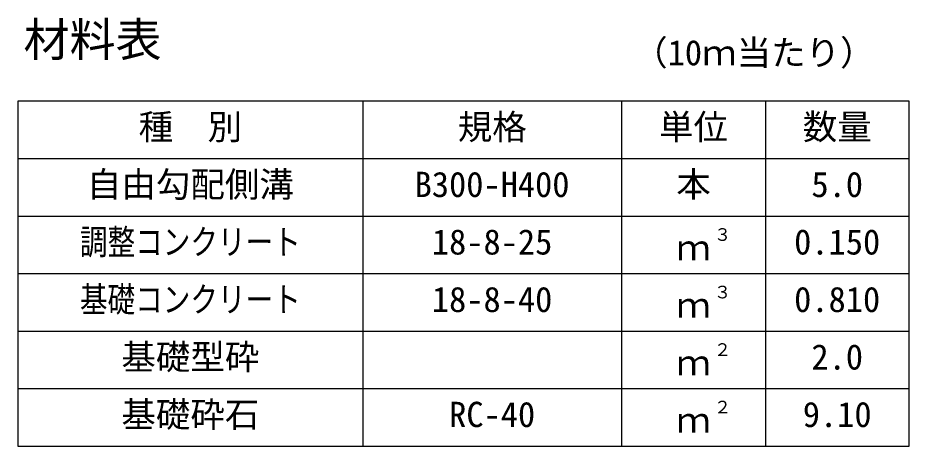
# Model space of a CAD drawing. Units: millimetres, scale not verified. Extents: x -16800 to 16800, y -5940 to 5940.
# Drawn here: x 4325 to 5875, y 1480 to 2224 of the extents above; entities that cross this region are included whole.
import ezdxf
from ezdxf.enums import TextEntityAlignment as Align

# ---------------------------------------------------------------- set-up
doc = ezdxf.new("R2010")
doc.units = ezdxf.units.MM
doc.header["$LTSCALE"] = 20
for name, color, linetype, lineweight in [('0-3_HYO', 3, 'Continuous', 25), ('0-4_HYO2', 4, 'Continuous', 25), ('0-6_TXT', 7, 'Continuous', 25)]:
    doc.layers.add(name, color=color, linetype=linetype, lineweight=lineweight)
doc.styles.add('ＭＳ ゴシック', font='')
doc.styles.get('ＭＳ ゴシック').set_extended_font_data('MS Gothic')

msp = doc.modelspace()

# ---------------------------------------------------------------- linework, layer by layer
at = {"layer": '0-3_HYO'}
for p, q in [((4925, 2079.66), (4925, 1479.66)), ((5375, 2079.66), (5375, 1479.66)), ((5625, 2079.66), (5625, 1479.66)), ((4325, 1979.66), (5875, 1979.66))]:
    msp.add_line(p, q, dxfattribs=at)
msp.add_lwpolyline([(4325, 1479.66), (5875, 1479.66), (5875, 2079.66), (4325, 2079.66)], close=True, dxfattribs=at)
at = {"layer": '0-4_HYO2'}
for p, q in [((4325, 1879.66), (5875, 1879.66)), ((4325, 1779.66), (5875, 1779.66)), ((4325, 1679.66), (5875, 1679.66)), ((4325, 1579.66), (5875, 1579.66))]:
    msp.add_line(p, q, dxfattribs=at)

# ---------------------------------------------------------------- texts
at = {"layer": '0-6_TXT', "style": 'ＭＳ ゴシック'}
for s, height, p in [('材料表', 58.65, (4335, 2139.66)), ('（10ｍ当たり）', 43.99, (5395, 2128.66)), ('種\u3000別', 43.99, (4535, 1999.66)), ('規格', 43.99, (5090, 1999.66)), ('単位', 43.99, (5440, 1999.66)), ('数量', 43.99, (5690, 1999.66)), ('自由勾配側溝', 43.99, (4445, 1899.66)), ('B300-H400', 43.99, (5015, 1899.66)), ('本', 43.99, (5470, 1899.66)), ('5.0', 43.99, (5705, 1899.66)), ('18-8-25', 43.99, (5045, 1799.66)), ('３', 21.99, (5535.54, 1830.03)), ('0.150', 43.99, (5675, 1799.66)), ('ｍ', 43.99, (5470, 1789.66)), ('18-8-40', 43.99, (5045, 1699.66)), ('３', 21.99, (5535.54, 1730.03)), ('0.810', 43.99, (5675, 1699.66)), ('ｍ', 43.99, (5470, 1689.66)), ('基礎型砕', 43.99, (4505, 1599.66)), ('２', 21.99, (5535.54, 1630.03)), ('2.0', 43.99, (5705, 1599.66)), ('ｍ', 43.99, (5470, 1589.66)), ('基礎砕石', 43.99, (4505, 1499.66)), ('RC-40', 43.99, (5075, 1499.66)), ('２', 21.99, (5535.54, 1530.03)), ('9.10', 43.99, (5690, 1499.66)), ('ｍ', 43.99, (5470, 1489.66))]:
    msp.add_text(s, height=height, dxfattribs=at).set_placement(p, align=Align.BOTTOM_LEFT)
at = {"layer": '0-6_TXT', "style": 'ＭＳ ゴシック', "width": 0.8}
for s, p in [('調整コンクリート', (4433, 1799.66)), ('基礎コンクリート', (4433, 1699.66))]:
    msp.add_text(s, height=43.99, dxfattribs=at).set_placement(p, align=Align.BOTTOM_LEFT)

doc.saveas('drawing.dxf')
